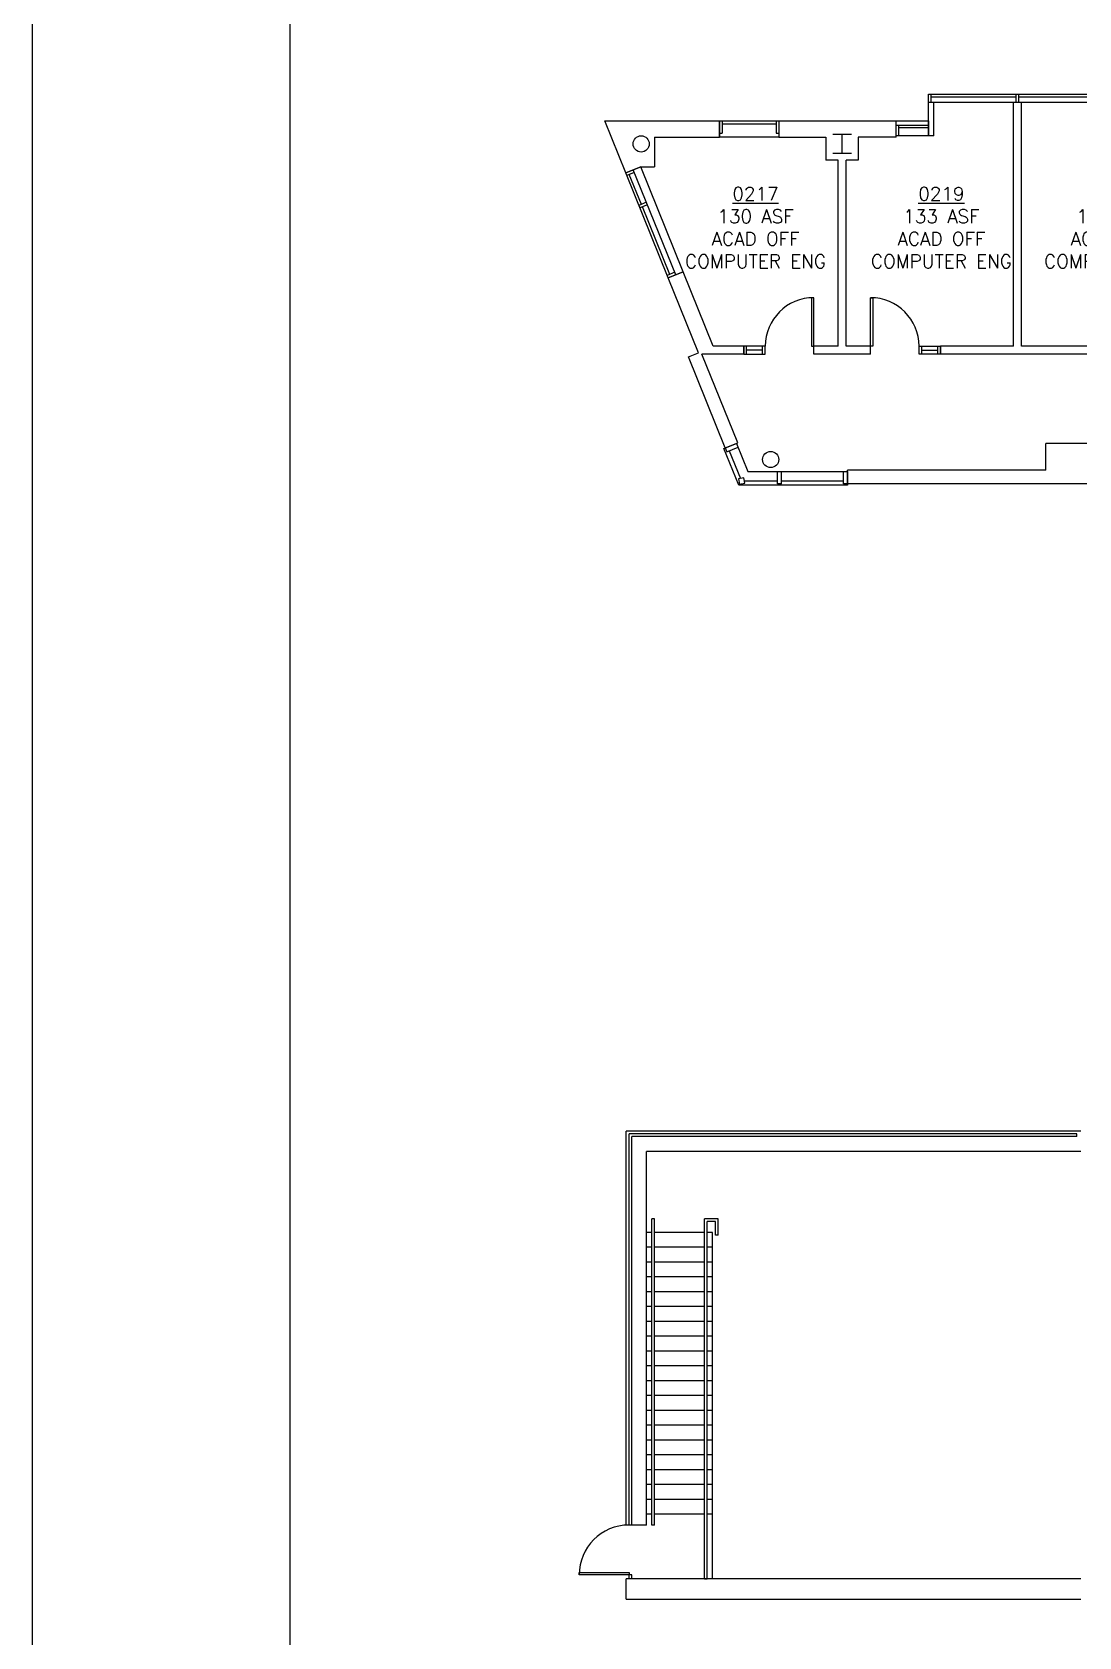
# Model space of a CAD drawing. Header units: inches. Extents: x 1097 to 7213, y 628 to 5215.
# Drawn here: x 1097 to 1873, y 2429 to 3619 of the extents above; entities that cross this region are included whole.
import ezdxf
from ezdxf.enums import TextEntityAlignment as Align

# ---------------------------------------------------------------- set-up
doc = ezdxf.new("R2010")
doc.units = ezdxf.units.IN
doc.header["$LTSCALE"] = 48
doc.header["$MEASUREMENT"] = 0
for name, color, linetype in [('a-anno-mtlb', 7, 'Continuous'), ('a-area-iden', 7, 'Continuous'), ('a-cols', 1, 'Continuous'), ('a-door', 3, 'Continuous'), ('a-flor-hral', 4, 'Continuous'), ('a-flor-strs', 9, 'Continuous'), ('a-glaz', 5, 'Continuous'), ('a-wall', 7, 'Continuous')]:
    doc.layers.add(name, color=color, linetype=linetype)
doc.styles.get("Standard").update_dxf_attribs({"font": 'romans.shx'})

# ---------------------------------------------------------------- blocks, each defined once
blk = doc.blocks.new('A-ANNO-MTLB')
at = {"layer": 'a-anno-mtlb'}
for points in [[(5460.6, 4095.5), (0, 4095.5), (0, 0), (5460.6, 0)], [(170.6, 99.5), (5375.3, 99.5), (5375.3, 3995.9), (170.6, 3995.9)]]:
    blk.add_lwpolyline(points, close=True, dxfattribs=at)
for tag, height, p in [('SYSTEM', 56.9, (5218.6, 3186.2)), ('ADDRESS', 28.4, (5336.8, 3182.1)), ('SCALE', 28.4, (5250.6, 2258.1)), ('DATE', 28.4, (5337.2, 2251.5)), ('BLDG_ID', 28.4, (5342.9, 1750.3)), ('BLDG_NAME', 56.9, (5221.1, 1198.2)), ('FLOOR_ID', 28.4, (5342.9, 1187)), ('FLOOR_NAME', 28.4, (5338, 698.6))]:
    blk.add_attdef(tag, text='', height=height, rotation=90, dxfattribs=at).set_placement(p, align=Align.MIDDLE_CENTER)
blk.add_attdef('NUMBER', text='', height=51.8, dxfattribs=at).set_placement((5264.6, 215.3), align=Align.MIDDLE_CENTER)

msp = doc.modelspace()

# ---------------------------------------------------------------- linework, layer by layer
at = {"layer": 'a-cols'}
for p, q in [((1704.9, 3543.2), (1690.9, 3543.2)), ((1697.9, 3529.2), (1697.9, 3543.2)), ((1704.9, 3529.2), (1690.9, 3529.2))]:
    msp.add_line(p, q, dxfattribs=at)
for centre in [(1548.9, 3536.2), (1644.9, 3302.2)]:
    msp.add_circle(centre, 6, dxfattribs=at)
at = {"layer": 'a-door'}
for p, q in [((1676.9, 3422.2), (1675.1, 3422.2)), ((1675.1, 3422.2), (1675.1, 3386.2)), ((1676.9, 3386.2), (1676.9, 3422.2)), ((1718.9, 3386.2), (1718.9, 3422.2)), ((1718.9, 3422.2), (1720.7, 3422.2)), ((1720.7, 3422.2), (1720.7, 3386.2)), ((1675.1, 3386.2), (1676.9, 3386.2)), ((1720.7, 3386.2), (1718.9, 3386.2)), ((1502.9, 2475.2), (1502.9, 2477.1)), ((1502.9, 2477.1), (1539.9, 2477.1)), ((1539.9, 2475.2), (1502.9, 2475.2)), ((1539.9, 2477.1), (1539.9, 2475.2))]:
    msp.add_line(p, q, dxfattribs=at)
for centre, radius, start, end in [((1676.9, 3386.2), 36, 90, 180), ((1718.9, 3386.2), 36, 0, 90), ((1539.9, 2475.2), 37, 90, 180)]:
    msp.add_arc(centre, radius, start, end, dxfattribs=at)
at = {"layer": 'a-flor-hral'}
for p, q in [((1871.9, 2802.2), (1539.9, 2802.2)), ((1539.9, 2512.2), (1539.9, 2802.2)), ((1871.9, 2800.2), (1541.9, 2800.2)), ((1541.9, 2512.2), (1541.9, 2800.2)), ((1871.9, 2800.2), (1871.9, 2802.2)), ((1556.9, 2512.2), (1556.9, 2739.2)), ((1558.9, 2739.2), (1556.9, 2739.2)), ((1558.9, 2512.2), (1558.9, 2739.2)), ((1595.9, 2472.2), (1595.9, 2739.2)), ((1605.9, 2739.2), (1595.9, 2739.2)), ((1597.9, 2472.2), (1597.9, 2737.2)), ((1603.9, 2737.2), (1597.9, 2737.2)), ((1603.9, 2727.2), (1603.9, 2737.2)), ((1605.9, 2727.2), (1605.9, 2739.2)), ((1605.9, 2727.2), (1603.9, 2727.2)), ((1541.9, 2512.2), (1539.9, 2512.2)), ((1558.9, 2512.2), (1556.9, 2512.2)), ((1539.9, 2472.2), (1539.9, 2475.2)), ((1541.9, 2475.2), (1539.9, 2475.2)), ((1541.9, 2472.2), (1541.9, 2475.2)), ((1541.9, 2472.2), (1539.9, 2472.2)), ((1595.9, 2472.2), (1597.9, 2472.2))]:
    msp.add_line(p, q, dxfattribs=at)
at = {"layer": 'a-flor-strs'}
for p, q in [((1556.9, 2729.2), (1552.9, 2729.2)), ((1595.9, 2729.2), (1558.9, 2729.2)), ((1601.9, 2729.2), (1597.9, 2729.2)), ((1601.9, 2472.2), (1601.9, 2729.2)), ((1556.9, 2718.2), (1552.9, 2718.2)), ((1595.9, 2718.2), (1558.9, 2718.2)), ((1601.9, 2718.2), (1597.9, 2718.2)), ((1556.9, 2707.2), (1552.9, 2707.2)), ((1595.9, 2707.2), (1558.9, 2707.2)), ((1601.9, 2707.2), (1597.9, 2707.2)), ((1556.9, 2696.2), (1552.9, 2696.2)), ((1595.9, 2696.2), (1558.9, 2696.2)), ((1601.9, 2696.2), (1597.9, 2696.2)), ((1556.9, 2685.2), (1552.9, 2685.2)), ((1595.9, 2685.2), (1558.9, 2685.2)), ((1601.9, 2685.2), (1597.9, 2685.2)), ((1556.9, 2674.2), (1552.9, 2674.2)), ((1595.9, 2674.2), (1558.9, 2674.2)), ((1601.9, 2674.2), (1597.9, 2674.2)), ((1556.9, 2663.2), (1552.9, 2663.2)), ((1595.9, 2663.2), (1558.9, 2663.2)), ((1601.9, 2663.2), (1597.9, 2663.2)), ((1556.9, 2652.2), (1552.9, 2652.2)), ((1595.9, 2652.2), (1558.9, 2652.2)), ((1601.9, 2652.2), (1597.9, 2652.2)), ((1556.9, 2641.2), (1552.9, 2641.2)), ((1556.9, 2630.2), (1552.9, 2630.2)), ((1595.9, 2641.2), (1558.9, 2641.2)), ((1595.9, 2630.2), (1558.9, 2630.2)), ((1601.9, 2641.2), (1597.9, 2641.2)), ((1601.9, 2630.2), (1597.9, 2630.2)), ((1556.9, 2619.2), (1552.9, 2619.2)), ((1595.9, 2619.2), (1558.9, 2619.2)), ((1601.9, 2619.2), (1597.9, 2619.2)), ((1556.9, 2608.2), (1552.9, 2608.2)), ((1595.9, 2608.2), (1558.9, 2608.2)), ((1601.9, 2608.2), (1597.9, 2608.2)), ((1556.9, 2597.2), (1552.9, 2597.2)), ((1595.9, 2597.2), (1558.9, 2597.2)), ((1601.9, 2597.2), (1597.9, 2597.2)), ((1556.9, 2586.2), (1552.9, 2586.2)), ((1595.9, 2586.2), (1558.9, 2586.2)), ((1601.9, 2586.2), (1597.9, 2586.2)), ((1556.9, 2575.2), (1552.9, 2575.2)), ((1595.9, 2575.2), (1558.9, 2575.2)), ((1601.9, 2575.2), (1597.9, 2575.2)), ((1556.9, 2564.2), (1552.9, 2564.2)), ((1595.9, 2564.2), (1558.9, 2564.2)), ((1601.9, 2564.2), (1597.9, 2564.2)), ((1556.9, 2553.2), (1552.9, 2553.2)), ((1595.9, 2553.2), (1558.9, 2553.2)), ((1601.9, 2553.2), (1597.9, 2553.2)), ((1556.9, 2542.2), (1552.9, 2542.2)), ((1595.9, 2542.2), (1558.9, 2542.2)), ((1601.9, 2542.2), (1597.9, 2542.2)), ((1556.9, 2531.2), (1552.9, 2531.2)), ((1595.9, 2531.2), (1558.9, 2531.2)), ((1601.9, 2531.2), (1597.9, 2531.2)), ((1556.9, 2520.2), (1552.9, 2520.2)), ((1595.9, 2520.2), (1558.9, 2520.2)), ((1601.9, 2520.2), (1597.9, 2520.2))]:
    msp.add_line(p, q, dxfattribs=at)
at = {"layer": 'a-glaz'}
for p, q in [((1761.9, 3573.2), (1893.9, 3573.2)), ((1761.9, 3567.2), (1761.9, 3573.2)), ((1763.9, 3567.2), (1763.9, 3573.2)), ((1763.9, 3571.2), (1826.9, 3571.2)), ((1826.9, 3567.2), (1826.9, 3573.2)), ((1828.9, 3567.2), (1828.9, 3573.2)), ((1828.9, 3571.2), (1891.9, 3571.2)), ((1761.9, 3567.2), (1893.9, 3567.2)), ((1606.9, 3553.2), (1650.9, 3553.2)), ((1606.9, 3541.2), (1606.9, 3553.2)), ((1608.9, 3553.2), (1608.9, 3544.2)), ((1608.9, 3551.2), (1648.9, 3551.2)), ((1648.9, 3553.2), (1648.9, 3544.2)), ((1650.9, 3553.2), (1650.9, 3541.2)), ((1737.9, 3553.2), (1761.9, 3553.2)), ((1737.9, 3542.2), (1737.9, 3553.2)), ((1737.9, 3550.2), (1761.9, 3550.2)), ((1739.9, 3542.2), (1739.9, 3550.2)), ((1761.9, 3548.2), (1739.9, 3548.2)), ((1761.9, 3553.2), (1761.9, 3542.2)), ((1606.9, 3544.2), (1608.9, 3544.2)), ((1650.9, 3541.2), (1606.9, 3541.2)), ((1648.9, 3544.2), (1650.9, 3544.2)), ((1761.9, 3542.2), (1737.9, 3542.2)), ((1548.6, 3519.2), (1537.5, 3514.7)), ((1569, 3436.9), (1537.5, 3514.7)), ((1543.8, 3515.1), (1538.2, 3512.9)), ((1549.1, 3491.4), (1540.1, 3513.6)), ((1574.5, 3439.1), (1543, 3517)), ((1580.1, 3441.4), (1548.6, 3519.2)), ((1552.8, 3492.9), (1547.2, 3490.6)), ((1553.5, 3491), (1548, 3488.8)), ((1570.1, 3439.5), (1549.8, 3489.5)), ((1573.8, 3441), (1568.2, 3438.7)), ((1580.1, 3441.4), (1569, 3436.9)), ((1640.9, 3386.2), (1624.9, 3386.2)), ((1624.9, 3386.2), (1624.9, 3380.2)), ((1624.9, 3380.2), (1640.9, 3380.2)), ((1626.9, 3380.2), (1626.9, 3386.2)), ((1638.9, 3383.2), (1626.9, 3383.2)), ((1638.9, 3380.2), (1638.9, 3386.2)), ((1640.9, 3380.2), (1640.9, 3386.2)), ((1754.9, 3386.2), (1770.9, 3386.2)), ((1754.9, 3380.2), (1754.9, 3386.2)), ((1770.9, 3380.2), (1754.9, 3380.2)), ((1756.9, 3380.2), (1756.9, 3386.2)), ((1756.9, 3383.2), (1768.9, 3383.2)), ((1768.9, 3380.2), (1768.9, 3386.2)), ((1770.9, 3386.2), (1770.9, 3380.2)), ((1610.3, 3310.4), (1619.6, 3314.1)), ((1621.3, 3283.2), (1610.3, 3310.4)), ((1611.3, 3310.8), (1612.4, 3308)), ((1612.4, 3308), (1620.7, 3311.4)), ((1614.2, 3308.7), (1622.6, 3288.1)), ((1619.6, 3314.1), (1628.1, 3293.2)), ((1624.9, 3288.6), (1621, 3287.8)), ((1621, 3287.8), (1621.8, 3283.9)), ((1621.8, 3283.9), (1625.7, 3284.7)), ((1625.7, 3284.7), (1624.9, 3288.6)), ((1649.9, 3286.2), (1625.4, 3286.2)), ((1628.1, 3293.2), (1701.9, 3293.2)), ((1649.9, 3284.2), (1649.9, 3293.2)), ((1652.9, 3284.2), (1649.9, 3284.2)), ((1652.9, 3284.2), (1652.9, 3293.2)), ((1698.9, 3286.2), (1652.9, 3286.2)), ((1698.9, 3284.2), (1698.9, 3293.2)), ((1701.9, 3284.2), (1698.9, 3284.2)), ((1701.9, 3293.2), (1701.9, 3283.2)), ((1701.9, 3283.2), (1621.3, 3283.2))]:
    msp.add_line(p, q, dxfattribs=at)
at = {"layer": 'a-wall'}
for p, q in [((1761.9, 3542.2), (1761.9, 3567.2)), ((1761.9, 3567.2), (1765.9, 3567.2)), ((1765.9, 3542.2), (1765.9, 3567.2)), ((1824.9, 3567.2), (1830.9, 3567.2)), ((1824.9, 3386.2), (1824.9, 3567.2)), ((1830.9, 3386.2), (1830.9, 3567.2)), ((1521.9, 3553.2), (1606.9, 3553.2)), ((1537.5, 3514.7), (1521.9, 3553.2)), ((1606.9, 3553.2), (1606.9, 3541.2)), ((1650.9, 3553.2), (1650.9, 3541.2)), ((1650.9, 3553.2), (1737.9, 3553.2)), ((1737.9, 3541.2), (1737.9, 3553.2)), ((1558.9, 3541.2), (1606.9, 3541.2)), ((1558.9, 3541.2), (1558.9, 3519.2)), ((1650.9, 3541.2), (1685.9, 3541.2)), ((1685.9, 3541.2), (1685.9, 3524.2)), ((1709.9, 3541.2), (1709.9, 3524.2)), ((1737.9, 3541.2), (1709.9, 3541.2)), ((1765.9, 3542.2), (1761.9, 3542.2)), ((1694.9, 3524.2), (1685.9, 3524.2)), ((1694.9, 3386.2), (1694.9, 3524.2)), ((1709.9, 3524.2), (1700.9, 3524.2)), ((1700.9, 3386.2), (1700.9, 3524.2)), ((1537.5, 3514.7), (1548.6, 3519.2)), ((1548.6, 3519.2), (1558.9, 3519.2)), ((1569, 3436.9), (1580.1, 3441.4)), ((1602.3, 3386.2), (1580.1, 3441.4)), ((1591.4, 3381.3), (1569, 3436.9)), ((1584, 3378.3), (1591.4, 3381.3)), ((1624.9, 3380.2), (1594, 3380.2)), ((1620.5, 3314.5), (1594, 3380.2)), ((1624.9, 3386.2), (1602.3, 3386.2)), ((1624.9, 3380.2), (1624.9, 3386.2)), ((1694.9, 3386.2), (1676.9, 3386.2)), ((1676.9, 3380.2), (1676.9, 3386.2)), ((1718.9, 3380.2), (1676.9, 3380.2)), ((1718.9, 3386.2), (1700.9, 3386.2)), ((1718.9, 3380.2), (1718.9, 3386.2)), ((1824.9, 3386.2), (1770.9, 3386.2)), ((1770.9, 3380.2), (1770.9, 3386.2)), ((1884.9, 3380.2), (1770.9, 3380.2)), ((1884.9, 3386.2), (1830.9, 3386.2)), ((1611.3, 3310.8), (1584, 3378.3)), ((1611.3, 3310.8), (1620.5, 3314.5)), ((1848.9, 3294.2), (1848.9, 3314.2)), ((1970.9, 3314.2), (1848.9, 3314.2)), ((1848.9, 3294.2), (1701.9, 3294.2)), ((1701.9, 3284.2), (1701.9, 3294.2)), ((1970.9, 3284.2), (1701.9, 3284.2)), ((1874.9, 2804.2), (1537.9, 2804.2)), ((1537.9, 2512.2), (1537.9, 2804.2)), ((1874.9, 2789.2), (1552.9, 2789.2)), ((1552.9, 2512.2), (1552.9, 2789.2)), ((1552.9, 2512.2), (1537.9, 2512.2)), ((1537.9, 2457.2), (1537.9, 2472.2)), ((1874.9, 2472.2), (1537.9, 2472.2)), ((1537.9, 2457.2), (1874.9, 2457.2))]:
    msp.add_line(p, q, dxfattribs=at)

# ---------------------------------------------------------------- block references
at = {"layer": 'a-anno-mtlb', "xscale": 1.12, "yscale": 1.12, "zscale": 1.12}
msp.add_blockref('A-ANNO-MTLB', (1097.4, 627.6), dxfattribs=at)

# ---------------------------------------------------------------- texts
at = {"layer": 'a-area-iden', "char_height": 10, "attachment_point": 5}
for s, insert in [('\\L0217\\l\\P130 ASF\\PACAD OFF\\PCOMPUTER ENG', (1633.7, 3474.2)), ('\\L0219\\l\\P133 ASF\\PACAD OFF\\PCOMPUTER ENG', (1771.5, 3474.2)), ('\\L0221\\l\\P133 ASF\\PACAD OFF\\PCOMPUTER ENG', (1899.9, 3474.2))]:
    msp.add_mtext(s, dxfattribs=dict(at, insert=insert))

doc.saveas('drawing.dxf')
